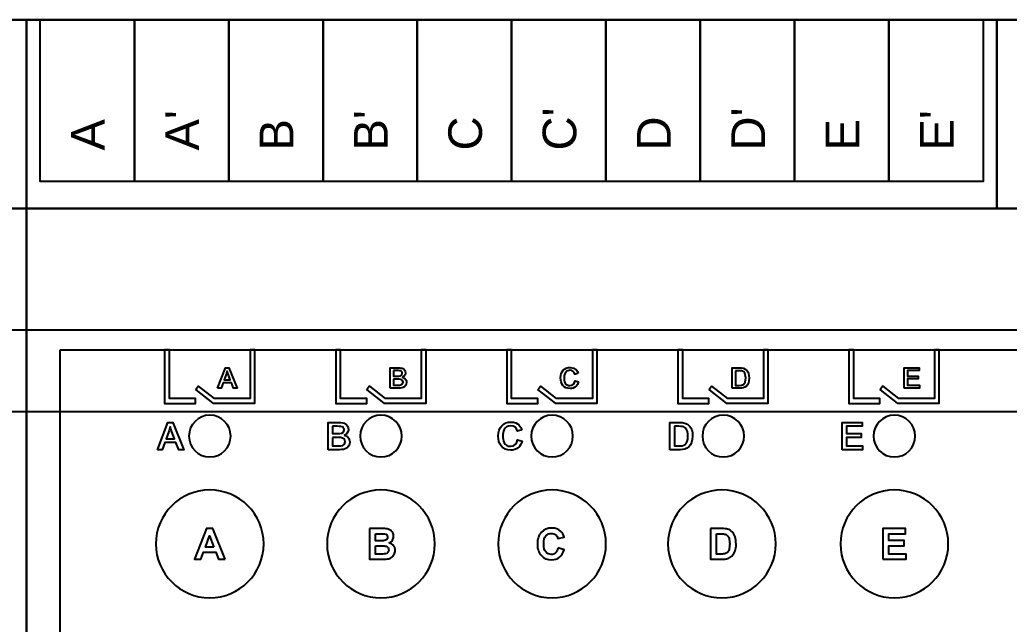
# Model space of a CAD drawing. Header units: millimetres. Extents: x 2151 to 5908, y -441 to 3322.
# Drawn here: x 3633.5 to 3706.9, y 1932.7 to 1977.5 of the extents above; entities that cross this region are included whole.
import ezdxf
from ezdxf.enums import TextEntityAlignment as Align

# ---------------------------------------------------------------- set-up
doc = ezdxf.new("R2010")
doc.units = ezdxf.units.MM
doc.layers.add('2DE_OBJ_Eti-Apparatus', color=7, linetype='Continuous', lineweight=25)
for name, color, linetype in [('Beschriftung', 7, 'Continuous'), ('Gehäuse', 7, 'Continuous'), ('Klemmen', 7, 'Continuous')]:
    doc.layers.add(name, color=color, linetype=linetype)
doc.styles.add('ARIAL', font='arial.ttf')
doc.styles.add('CP_ATTR', font='ARIAL.TTF')

# ---------------------------------------------------------------- blocks, each defined once
blk = doc.blocks.new('2de_eti_9_4352_5ex0yz5')
at = {"linetype": 'Continuous'}
blk.add_line((716, 35), (0, 35), dxfattribs=at)
at = {"linetype": 'ByBlock', "style": 'CP_ATTR', "flags": 9}
for tag, p in [('CURRENT', (0, 5)), ('LINK', (0, 5)), ('CHARACTER', (0, 5)), ('POWER', (0, 5)), ('ORDER-NO', (0, 5)), ('PRODUCT-TYPE', (0, 5)), ('ARTICLE', (0, 5)), ('GROUP', (0, 5)), ('NUMBER', (0, 5)), ('NAME', (0, 5)), ('EL-STATUS', (0, 4.999)), ('FUNCTION', (0, 4.999)), ('ARTICLE-2', (0, 4.999)), ('ARTICLE-1', (0, 4.999)), ('VOLTAGE', (0, 4.999)), ('PRODUCER', (0, 4.999)), ('WEIGHT', (0.001, 5)), ('IP', (0.001, 5)), ('OTHER', (0.001, 5))]:
    blk.add_attdef(tag, text='', height=0.00005, dxfattribs=at).set_placement(p, align=Align.MIDDLE_LEFT)
blk = doc.blocks.new('Gehäuse_12_TE1')
at = {"layer": 'Gehäuse'}
for p, q in [((0, 77), (216, 77)), ((0, 68), (216, 68))]:
    blk.add_line(p, q, dxfattribs=at)
for points in [[(0, 0), (216, 0), (216, 91), (0, 91)], [(0, 91), (72, 91), (72, 77), (0, 77)], [(72, 91), (144, 91), (144, 77), (72, 77)], [(144, 91), (216, 91), (216, 77), (144, 77)], [(2.5, 66.5), (213.5, 66.5), (213.5, 24.5), (2.5, 24.5)]]:
    blk.add_lwpolyline(points, close=True, dxfattribs=at)
blk = doc.blocks.new('*U101')
at = {"layer": 'Klemmen'}
for points in [[(-35, 0), (-28, 0), (-28, -12), (-35, -12)], [(-28, 0), (-21, 0), (-21, -12), (-28, -12)], [(-21, 0), (-14, 0), (-14, -12), (-21, -12)], [(-14, 0), (-7, 0), (-7, -12), (-14, -12)], [(-7, 0), (0, 0), (0, -12), (-7, -12)], [(0, 0), (7, 0), (7, -12), (0, -12)], [(7, 0), (14, 0), (14, -12), (7, -12)], [(14, 0), (21, 0), (21, -12), (14, -12)], [(21, 0), (28, 0), (28, -12), (21, -12)], [(28, 0), (35, 0), (35, -12), (28, -12)]]:
    blk.add_lwpolyline(points, close=True, dxfattribs=at)
at = {"layer": 'Klemmen', "style": 'ARIAL'}
for tag, p in [('10', (32.8, -9.7)), ('1', (-30.2, -9.7)), ('2', (-23.2, -9.7)), ('3', (-16.2, -9.7)), ('4', (-9.2, -9.7)), ('5', (-2.2, -9.7)), ('6', (4.8, -9.7)), ('7', (11.8, -9.7)), ('8', (18.8, -9.7)), ('9', (25.8, -9.7))]:
    blk.add_attdef(tag, p, '', height=2.5, rotation=90, dxfattribs=at)
blk = doc.blocks.new('AKS-2416.03')
at = {"layer": 'Beschriftung'}
for points, knots in [([(10.2467, 66.5), (10.2467, 66.5), (10.5997, 66.5), (10.5997, 66.5), (10.5997, 66.5), (10.5997, 66.5), (10.5997, 62.8807), (10.5997, 62.8807), (10.5997, 62.8807), (10.5997, 62.8807), (12.5458, 62.8807), (12.5458, 62.8807), (12.5458, 62.8807), (12.5458, 62.8807), (12.5458, 62.5279), (12.5458, 62.5279), (12.5458, 62.5279), (12.5458, 62.5279), (10.2467, 62.5279), (10.2467, 62.5279), (10.2467, 62.5279), (10.2467, 62.5279), (10.2467, 66.5), (10.2467, 66.5)], [0, 0, 0, 0, 0.1428571, 0.1428571, 0.1428571, 0.1428572, 0.2857143, 0.2857143, 0.2857143, 0.2857143, 0.4285714, 0.4285714, 0.4285714, 0.4285714, 0.5714286, 0.5714286, 0.5714286, 0.5714286, 0.7142857, 0.7142857, 0.7142857, 0.7142857, 1, 1, 1, 1]), ([(16.5967, 66.5), (16.5967, 66.5), (16.9497, 66.5), (16.9497, 66.5), (16.9497, 66.5), (16.9497, 66.5), (16.9497, 62.5463), (16.9497, 62.5463), (16.9497, 62.5463), (16.9497, 62.5463), (13.822, 62.5463), (13.822, 62.5463), (13.822, 62.5463), (13.822, 62.5463), (12.5546, 63.541), (12.5546, 63.541), (12.5546, 63.541), (12.5546, 63.541), (12.7724, 63.818), (12.7724, 63.818), (12.7724, 63.818), (12.7724, 63.818), (13.9432, 62.8991), (13.9432, 62.8991), (13.9432, 62.8991), (13.9432, 62.8991), (16.5967, 62.8991), (16.5967, 62.8991), (16.5967, 62.8991), (16.5967, 62.8991), (16.5967, 66.5), (16.5967, 66.5)], [0, 0, 0, 0, 0.1111111, 0.1111111, 0.1111111, 0.1111111, 0.2222222, 0.2222222, 0.2222222, 0.2222222, 0.3333333, 0.3333333, 0.3333333, 0.3333333, 0.4444444, 0.4444444, 0.4444444, 0.4444445, 0.5555556, 0.5555556, 0.5555556, 0.5555556, 0.6666667, 0.6666667, 0.6666667, 0.6666667, 0.7777778, 0.7777778, 0.7777778, 0.7777778, 1, 1, 1, 1]), ([(22.9412, 66.5), (22.9412, 66.5), (23.2942, 66.5), (23.2942, 66.5), (23.2942, 66.5), (23.2942, 66.5), (23.2942, 62.8807), (23.2942, 62.8807), (23.2942, 62.8807), (23.2942, 62.8807), (25.2403, 62.8807), (25.2403, 62.8807), (25.2403, 62.8807), (25.2403, 62.8807), (25.2403, 62.5279), (25.2403, 62.5279), (25.2403, 62.5279), (25.2403, 62.5279), (22.9412, 62.5279), (22.9412, 62.5279), (22.9412, 62.5279), (22.9412, 62.5279), (22.9412, 66.5), (22.9412, 66.5)], [0, 0, 0, 0, 0.1428571, 0.1428571, 0.1428571, 0.1428572, 0.2857143, 0.2857143, 0.2857143, 0.2857143, 0.4285714, 0.4285714, 0.4285714, 0.4285714, 0.5714286, 0.5714286, 0.5714286, 0.5714286, 0.7142857, 0.7142857, 0.7142857, 0.7142857, 1, 1, 1, 1]), ([(29.2912, 66.5), (29.2912, 66.5), (29.6442, 66.5), (29.6442, 66.5), (29.6442, 66.5), (29.6442, 66.5), (29.6442, 62.5463), (29.6442, 62.5463), (29.6442, 62.5463), (29.6442, 62.5463), (26.5165, 62.5463), (26.5165, 62.5463), (26.5165, 62.5463), (26.5165, 62.5463), (25.2491, 63.541), (25.2491, 63.541), (25.2491, 63.541), (25.2491, 63.541), (25.4669, 63.818), (25.4669, 63.818), (25.4669, 63.818), (25.4669, 63.818), (26.6377, 62.8991), (26.6377, 62.8991), (26.6377, 62.8991), (26.6377, 62.8991), (29.2912, 62.8991), (29.2912, 62.8991), (29.2912, 62.8991), (29.2912, 62.8991), (29.2912, 66.5), (29.2912, 66.5)], [0, 0, 0, 0, 0.1111111, 0.1111111, 0.1111111, 0.1111111, 0.2222222, 0.2222222, 0.2222222, 0.2222222, 0.3333333, 0.3333333, 0.3333333, 0.3333333, 0.4444444, 0.4444444, 0.4444444, 0.4444445, 0.5555556, 0.5555556, 0.5555556, 0.5555556, 0.6666667, 0.6666667, 0.6666667, 0.6666667, 0.7777778, 0.7777778, 0.7777778, 0.7777778, 1, 1, 1, 1]), ([(35.6414, 66.5), (35.6414, 66.5), (35.9944, 66.5), (35.9944, 66.5), (35.9944, 66.5), (35.9944, 66.5), (35.9944, 62.8807), (35.9944, 62.8807), (35.9944, 62.8807), (35.9944, 62.8807), (37.9405, 62.8807), (37.9405, 62.8807), (37.9405, 62.8807), (37.9405, 62.8807), (37.9405, 62.5279), (37.9405, 62.5279), (37.9405, 62.5279), (37.9405, 62.5279), (35.6414, 62.5279), (35.6414, 62.5279), (35.6414, 62.5279), (35.6414, 62.5279), (35.6414, 66.5), (35.6414, 66.5)], [0, 0, 0, 0, 0.1428571, 0.1428571, 0.1428571, 0.1428572, 0.2857143, 0.2857143, 0.2857143, 0.2857143, 0.4285714, 0.4285714, 0.4285714, 0.4285714, 0.5714286, 0.5714286, 0.5714286, 0.5714286, 0.7142857, 0.7142857, 0.7142857, 0.7142857, 1, 1, 1, 1]), ([(41.9914, 66.5), (41.9914, 66.5), (42.3444, 66.5), (42.3444, 66.5), (42.3444, 66.5), (42.3444, 66.5), (42.3444, 62.5463), (42.3444, 62.5463), (42.3444, 62.5463), (42.3444, 62.5463), (39.2167, 62.5463), (39.2167, 62.5463), (39.2167, 62.5463), (39.2167, 62.5463), (37.9493, 63.541), (37.9493, 63.541), (37.9493, 63.541), (37.9493, 63.541), (38.1671, 63.818), (38.1671, 63.818), (38.1671, 63.818), (38.1671, 63.818), (39.3379, 62.8991), (39.3379, 62.8991), (39.3379, 62.8991), (39.3379, 62.8991), (41.9914, 62.8991), (41.9914, 62.8991), (41.9914, 62.8991), (41.9914, 62.8991), (41.9914, 66.5), (41.9914, 66.5)], [0, 0, 0, 0, 0.1111111, 0.1111111, 0.1111111, 0.1111111, 0.2222222, 0.2222222, 0.2222222, 0.2222222, 0.3333333, 0.3333333, 0.3333333, 0.3333333, 0.4444444, 0.4444444, 0.4444444, 0.4444445, 0.5555556, 0.5555556, 0.5555556, 0.5555556, 0.6666667, 0.6666667, 0.6666667, 0.6666667, 0.7777778, 0.7777778, 0.7777778, 0.7777778, 1, 1, 1, 1]), ([(48.3393, 66.5), (48.3393, 66.5), (48.6923, 66.5), (48.6923, 66.5), (48.6923, 66.5), (48.6923, 66.5), (48.6923, 62.8807), (48.6923, 62.8807), (48.6923, 62.8807), (48.6923, 62.8807), (50.6384, 62.8807), (50.6384, 62.8807), (50.6384, 62.8807), (50.6384, 62.8807), (50.6384, 62.5279), (50.6384, 62.5279), (50.6384, 62.5279), (50.6384, 62.5279), (48.3393, 62.5279), (48.3393, 62.5279), (48.3393, 62.5279), (48.3393, 62.5279), (48.3393, 66.5), (48.3393, 66.5)], [0, 0, 0, 0, 0.1428571, 0.1428571, 0.1428571, 0.1428572, 0.2857143, 0.2857143, 0.2857143, 0.2857143, 0.4285714, 0.4285714, 0.4285714, 0.4285714, 0.5714286, 0.5714286, 0.5714286, 0.5714286, 0.7142857, 0.7142857, 0.7142857, 0.7142857, 1, 1, 1, 1]), ([(54.6893, 66.5), (54.6893, 66.5), (55.0423, 66.5), (55.0423, 66.5), (55.0423, 66.5), (55.0423, 66.5), (55.0423, 62.5463), (55.0423, 62.5463), (55.0423, 62.5463), (55.0423, 62.5463), (51.9146, 62.5463), (51.9146, 62.5463), (51.9146, 62.5463), (51.9146, 62.5463), (50.6472, 63.541), (50.6472, 63.541), (50.6472, 63.541), (50.6472, 63.541), (50.865, 63.818), (50.865, 63.818), (50.865, 63.818), (50.865, 63.818), (52.0358, 62.8991), (52.0358, 62.8991), (52.0358, 62.8991), (52.0358, 62.8991), (54.6893, 62.8991), (54.6893, 62.8991), (54.6893, 62.8991), (54.6893, 62.8991), (54.6893, 66.5), (54.6893, 66.5)], [0, 0, 0, 0, 0.1111111, 0.1111111, 0.1111111, 0.1111111, 0.2222222, 0.2222222, 0.2222222, 0.2222222, 0.3333333, 0.3333333, 0.3333333, 0.3333333, 0.4444444, 0.4444444, 0.4444444, 0.4444445, 0.5555556, 0.5555556, 0.5555556, 0.5555556, 0.6666667, 0.6666667, 0.6666667, 0.6666667, 0.7777778, 0.7777778, 0.7777778, 0.7777778, 1, 1, 1, 1]), ([(61.3844, 66.5), (61.3844, 66.5), (61.3844, 62.8807), (61.3844, 62.8807), (61.3844, 62.8807), (61.3844, 62.8807), (63.3305, 62.8807), (63.3305, 62.8807), (63.3305, 62.8807), (63.3305, 62.8807), (63.3305, 62.5279), (63.3305, 62.5279), (63.3305, 62.5279), (63.3305, 62.5279), (61.0314, 62.5279), (61.0314, 62.5279), (61.0314, 62.5279), (61.0314, 62.5279), (61.0314, 66.5), (61.0314, 66.5), (61.0314, 66.5), (61.0314, 66.5), (61.3844, 66.5), (61.3844, 66.5)], [0, 0, 0, 0, 0.1428571, 0.1428571, 0.1428571, 0.1428572, 0.2857143, 0.2857143, 0.2857143, 0.2857143, 0.4285714, 0.4285714, 0.4285714, 0.4285714, 0.5714286, 0.5714286, 0.5714286, 0.5714286, 0.7142857, 0.7142857, 0.7142857, 0.7142857, 1, 1, 1, 1]), ([(67.3814, 66.5), (67.3814, 66.5), (67.7344, 66.5), (67.7344, 66.5), (67.7344, 66.5), (67.7344, 66.5), (67.7344, 62.5463), (67.7344, 62.5463), (67.7344, 62.5463), (67.7344, 62.5463), (64.6067, 62.5463), (64.6067, 62.5463), (64.6067, 62.5463), (64.6067, 62.5463), (63.3393, 63.541), (63.3393, 63.541), (63.3393, 63.541), (63.3393, 63.541), (63.5571, 63.818), (63.5571, 63.818), (63.5571, 63.818), (63.5571, 63.818), (64.7279, 62.8991), (64.7279, 62.8991), (64.7279, 62.8991), (64.7279, 62.8991), (67.3814, 62.8991), (67.3814, 62.8991), (67.3814, 62.8991), (67.3814, 62.8991), (67.3814, 66.5), (67.3814, 66.5)], [0, 0, 0, 0, 0.1111111, 0.1111111, 0.1111111, 0.1111111, 0.2222222, 0.2222222, 0.2222222, 0.2222222, 0.3333333, 0.3333333, 0.3333333, 0.3333333, 0.4444444, 0.4444444, 0.4444444, 0.4444445, 0.5555556, 0.5555556, 0.5555556, 0.5555556, 0.6666667, 0.6666667, 0.6666667, 0.6666667, 0.7777778, 0.7777778, 0.7777778, 0.7777778, 1, 1, 1, 1]), ([(14.1706, 63.6564), (14.1706, 63.6564), (14.4351, 63.6564), (14.4351, 63.6564), (14.4351, 63.6564), (14.4351, 63.6564), (14.5833, 64.0606), (14.5833, 64.0606), (14.5833, 64.0606), (14.5833, 64.0606), (15.2035, 64.0606), (15.2035, 64.0606), (15.2035, 64.0606), (15.2035, 64.0606), (15.358, 63.6564), (15.358, 63.6564), (15.358, 63.6564), (15.358, 63.6564), (15.6353, 63.6564), (15.6353, 63.6564), (15.6353, 63.6564), (15.6353, 63.6564), (15.0236, 65.1719), (15.0236, 65.1719), (15.0236, 65.1719), (15.0236, 65.1719), (14.7547, 65.1719), (14.7547, 65.1719), (14.7547, 65.1719), (14.7547, 65.1719), (14.1706, 63.6564), (14.1706, 63.6564)], [0, 0, 0, 0, 0.1111111, 0.1111111, 0.1111111, 0.1111111, 0.2222222, 0.2222222, 0.2222222, 0.2222222, 0.3333333, 0.3333333, 0.3333333, 0.3333333, 0.4444444, 0.4444444, 0.4444444, 0.4444445, 0.5555556, 0.5555556, 0.5555556, 0.5555556, 0.6666667, 0.6666667, 0.6666667, 0.6666667, 0.7777778, 0.7777778, 0.7777778, 0.7777778, 1, 1, 1, 1]), ([(14.8034, 64.666), (14.8415, 64.7676), (14.8585, 64.8163), (14.8818, 64.9221), (14.8818, 64.9221), (14.8818, 64.9221), (14.886, 64.9221), (14.886, 64.9221), (14.886, 64.9221), (14.9177, 64.8205), (14.9495, 64.7316), (14.9834, 64.6427), (14.9834, 64.6427), (14.9834, 64.6427), (15.1231, 64.2681), (15.1231, 64.2681), (15.1231, 64.2681), (15.1231, 64.2681), (14.6574, 64.2681), (14.6574, 64.2681), (14.6574, 64.2681), (14.6574, 64.2681), (14.8034, 64.666), (14.8034, 64.666)], [0, 0, 0, 0, 0.1428571, 0.1428571, 0.1428571, 0.1428572, 0.2857143, 0.2857143, 0.2857143, 0.2857143, 0.4285714, 0.4285714, 0.4285714, 0.4285714, 0.5714286, 0.5714286, 0.5714286, 0.5714286, 0.7142857, 0.7142857, 0.7142857, 0.7142857, 1, 1, 1, 1]), ([(26.9929, 63.6564), (26.9929, 63.6564), (27.5411, 63.6564), (27.5411, 63.6564), (27.5411, 63.6564), (27.6215, 63.6564), (27.8332, 63.6564), (27.9475, 63.705), (27.9475, 63.705), (28.0914, 63.7664), (28.1952, 63.9146), (28.1952, 64.0945), (28.1952, 64.0945), (28.1952, 64.1813), (28.1676, 64.3866), (27.9094, 64.4628), (27.9094, 64.4628), (28.1211, 64.5644), (28.1211, 64.757), (28.1211, 64.7867), (28.1211, 64.7867), (28.1211, 64.9179), (28.0491, 65.0428), (27.9348, 65.1063), (27.9348, 65.1063), (27.8607, 65.1486), (27.7718, 65.1719), (27.5771, 65.1719), (27.5771, 65.1719), (27.5771, 65.1719), (26.9929, 65.1719), (26.9929, 65.1719), (26.9929, 65.1719), (26.9929, 65.1719), (26.9929, 63.6564), (26.9929, 63.6564)], [0, 0, 0, 0, 0.1, 0.1, 0.1, 0.1, 0.2, 0.2, 0.2, 0.2, 0.3, 0.3, 0.3, 0.3, 0.4, 0.4, 0.4, 0.4, 0.5, 0.5, 0.5, 0.5, 0.6, 0.6, 0.6, 0.6, 0.7, 0.7, 0.7, 0.7, 0.8, 0.8, 0.8, 0.8, 1, 1, 1, 1]), ([(27.2426, 64.9581), (27.2426, 64.9581), (27.4861, 64.9581), (27.4861, 64.9581), (27.4861, 64.9581), (27.6533, 64.9581), (27.7633, 64.9581), (27.8184, 64.9031), (27.8184, 64.9031), (27.8586, 64.8629), (27.8776, 64.8078), (27.8776, 64.7549), (27.8776, 64.7549), (27.8776, 64.5517), (27.6787, 64.5517), (27.5115, 64.5517), (27.5115, 64.5517), (27.5115, 64.5517), (27.2426, 64.5517), (27.2426, 64.5517), (27.2426, 64.5517), (27.2426, 64.5517), (27.2426, 64.9581), (27.2426, 64.9581)], [0, 0, 0, 0, 0.1428571, 0.1428571, 0.1428571, 0.1428572, 0.2857143, 0.2857143, 0.2857143, 0.2857143, 0.4285714, 0.4285714, 0.4285714, 0.4285714, 0.5714286, 0.5714286, 0.5714286, 0.5714286, 0.7142857, 0.7142857, 0.7142857, 0.7142857, 1, 1, 1, 1]), ([(40.944, 64.7551), (40.8932, 64.9245), (40.7556, 65.1975), (40.3407, 65.1975), (40.3407, 65.1975), (39.9216, 65.1975), (39.6295, 64.9075), (39.6295, 64.4164), (39.6295, 64.4164), (39.6295, 63.9973), (39.8412, 63.6308), (40.3301, 63.6308), (40.3301, 63.6308), (40.4339, 63.6308), (40.6688, 63.6541), (40.8191, 63.8386), (40.8191, 63.8386), (40.9101, 63.9487), (40.944, 64.0714), (40.9588, 64.1286), (40.9588, 64.1286), (40.9588, 64.1286), (40.7133, 64.2005), (40.7133, 64.2005), (40.7133, 64.2005), (40.6752, 64.0291), (40.5714, 63.8449), (40.3217, 63.8449), (40.3217, 63.8449), (40.1587, 63.8449), (40.0338, 63.9254), (39.9661, 64.0397), (39.9661, 64.0397), (39.8983, 64.1582), (39.8878, 64.3339), (39.8878, 64.4207), (39.8878, 64.4207), (39.8878, 64.626), (39.9449, 64.9837), (40.3301, 64.9837), (40.3301, 64.9837), (40.5291, 64.9837), (40.6434, 64.8737), (40.6963, 64.6959), (40.6963, 64.6959), (40.6963, 64.6959), (40.944, 64.7551), (40.944, 64.7551)], [0, 0, 0, 0, 0.0769231, 0.0769231, 0.0769231, 0.0769231, 0.1538462, 0.1538462, 0.1538462, 0.1538462, 0.2307692, 0.2307692, 0.2307692, 0.2307692, 0.3076923, 0.3076923, 0.3076923, 0.3076923, 0.3846154, 0.3846154, 0.3846154, 0.3846154, 0.4615385, 0.4615385, 0.4615385, 0.4615385, 0.5384615, 0.5384615, 0.5384615, 0.5384615, 0.6153846, 0.6153846, 0.6153846, 0.6153846, 0.6923077, 0.6923077, 0.6923077, 0.6923077, 0.7692308, 0.7692308, 0.7692308, 0.7692308, 0.8461538, 0.8461538, 0.8461538, 0.8461539, 1, 1, 1, 1]), ([(52.3634, 63.6495), (52.3634, 63.6495), (52.9243, 63.6495), (52.9243, 63.6495), (52.9243, 63.6495), (53.0957, 63.6495), (53.2926, 63.6812), (53.4196, 63.8103), (53.4196, 63.8103), (53.5403, 63.9331), (53.6249, 64.1236), (53.6249, 64.4072), (53.6249, 64.4072), (53.6249, 64.7036), (53.5403, 64.8517), (53.4683, 64.947), (53.4683, 64.947), (53.3053, 65.1608), (53.0894, 65.165), (52.9031, 65.165), (52.9031, 65.165), (52.9031, 65.165), (52.3634, 65.165), (52.3634, 65.165), (52.3634, 65.165), (52.3634, 65.165), (52.3634, 63.6495), (52.3634, 63.6495)], [0, 0, 0, 0, 0.125, 0.125, 0.125, 0.125, 0.25, 0.25, 0.25, 0.25, 0.375, 0.375, 0.375, 0.375, 0.5, 0.5, 0.5, 0.5, 0.625, 0.625, 0.625, 0.625, 0.75, 0.75, 0.75, 0.75, 1, 1, 1, 1]), ([(52.6131, 64.9512), (52.6131, 64.9512), (52.846, 64.9512), (52.846, 64.9512), (52.846, 64.9512), (53.0005, 64.9512), (53.1211, 64.9512), (53.2185, 64.8666), (53.2185, 64.8666), (53.3434, 64.7565), (53.3667, 64.5723), (53.3667, 64.4178), (53.3667, 64.4178), (53.3667, 63.8696), (53.0979, 63.8632), (52.8925, 63.8632), (52.8925, 63.8632), (52.8925, 63.8632), (52.6131, 63.8632), (52.6131, 63.8632), (52.6131, 63.8632), (52.6131, 63.8632), (52.6131, 64.9512), (52.6131, 64.9512)], [0, 0, 0, 0, 0.1428571, 0.1428571, 0.1428571, 0.1428572, 0.2857143, 0.2857143, 0.2857143, 0.2857143, 0.4285714, 0.4285714, 0.4285714, 0.4285714, 0.5714286, 0.5714286, 0.5714286, 0.5714286, 0.7142857, 0.7142857, 0.7142857, 0.7142857, 1, 1, 1, 1]), ([(65.1237, 63.6564), (65.1237, 63.6564), (66.2646, 63.6564), (66.2646, 63.6564), (66.2646, 63.6564), (66.2646, 63.6564), (66.2646, 63.8701), (66.2646, 63.8701), (66.2646, 63.8701), (66.2646, 63.8701), (65.3734, 63.8701), (65.3734, 63.8701), (65.3734, 63.8701), (65.3734, 63.8701), (65.3734, 64.34), (65.3734, 64.34), (65.3734, 64.34), (65.3734, 64.34), (66.1757, 64.34), (66.1757, 64.34), (66.1757, 64.34), (66.1757, 64.34), (66.1757, 64.5538), (66.1757, 64.5538), (66.1757, 64.5538), (66.1757, 64.5538), (65.3734, 64.5538), (65.3734, 64.5538), (65.3734, 64.5538), (65.3734, 64.5538), (65.3734, 64.9581), (65.3734, 64.9581), (65.3734, 64.9581), (65.3734, 64.9581), (66.2328, 64.9581), (66.2328, 64.9581), (66.2328, 64.9581), (66.2328, 64.9581), (66.2328, 65.1719), (66.2328, 65.1719), (66.2328, 65.1719), (66.2328, 65.1719), (65.1237, 65.1719), (65.1237, 65.1719), (65.1237, 65.1719), (65.1237, 65.1719), (65.1237, 63.6564), (65.1237, 63.6564)], [0, 0, 0, 0, 0.0769231, 0.0769231, 0.0769231, 0.0769231, 0.1538462, 0.1538462, 0.1538462, 0.1538462, 0.2307692, 0.2307692, 0.2307692, 0.2307692, 0.3076923, 0.3076923, 0.3076923, 0.3076923, 0.3846154, 0.3846154, 0.3846154, 0.3846154, 0.4615385, 0.4615385, 0.4615385, 0.4615385, 0.5384615, 0.5384615, 0.5384615, 0.5384615, 0.6153846, 0.6153846, 0.6153846, 0.6153846, 0.6923077, 0.6923077, 0.6923077, 0.6923077, 0.7692308, 0.7692308, 0.7692308, 0.7692308, 0.8461538, 0.8461538, 0.8461538, 0.8461539, 1, 1, 1, 1]), ([(27.2426, 64.3379), (27.2426, 64.3379), (27.5432, 64.3379), (27.5432, 64.3379), (27.5432, 64.3379), (27.6977, 64.3379), (27.9369, 64.3379), (27.9369, 64.103), (27.9369, 64.103), (27.9369, 63.8701), (27.7147, 63.8701), (27.575, 63.8701), (27.575, 63.8701), (27.575, 63.8701), (27.2426, 63.8701), (27.2426, 63.8701), (27.2426, 63.8701), (27.2426, 63.8701), (27.2426, 64.3379), (27.2426, 64.3379)], [0, 0, 0, 0, 0.1666667, 0.1666667, 0.1666667, 0.1666667, 0.3333333, 0.3333333, 0.3333333, 0.3333333, 0.5, 0.5, 0.5, 0.5, 0.6666667, 0.6666667, 0.6666667, 0.6666667, 1, 1, 1, 1]), ([(9.7085, 59.0901), (9.7085, 59.0901), (10.0612, 59.0901), (10.0612, 59.0901), (10.0612, 59.0901), (10.0612, 59.0901), (10.2588, 59.6291), (10.2588, 59.6291), (10.2588, 59.6291), (10.2588, 59.6291), (11.0857, 59.6291), (11.0857, 59.6291), (11.0857, 59.6291), (11.0857, 59.6291), (11.2917, 59.0901), (11.2917, 59.0901), (11.2917, 59.0901), (11.2917, 59.0901), (11.6614, 59.0901), (11.6614, 59.0901), (11.6614, 59.0901), (11.6614, 59.0901), (10.8458, 61.1108), (10.8458, 61.1108), (10.8458, 61.1108), (10.8458, 61.1108), (10.4874, 61.1108), (10.4874, 61.1108), (10.4874, 61.1108), (10.4874, 61.1108), (9.7085, 59.0901), (9.7085, 59.0901)], [0, 0, 0, 0, 0.1111111, 0.1111111, 0.1111111, 0.1111111, 0.2222222, 0.2222222, 0.2222222, 0.2222222, 0.3333333, 0.3333333, 0.3333333, 0.3333333, 0.4444444, 0.4444444, 0.4444444, 0.4444445, 0.5555556, 0.5555556, 0.5555556, 0.5555556, 0.6666667, 0.6666667, 0.6666667, 0.6666667, 0.7777778, 0.7777778, 0.7777778, 0.7777778, 1, 1, 1, 1]), ([(13.6, 61.6505), (14.4558, 61.6505), (15.15, 60.9564), (15.15, 60.1005), (15.15, 60.1005), (15.15, 59.2446), (14.4558, 58.5505), (13.6, 58.5505), (13.6, 58.5505), (12.7442, 58.5505), (12.05, 59.2446), (12.05, 60.1005), (12.05, 60.1005), (12.05, 60.9564), (12.7442, 61.6505), (13.6, 61.6505)], [0, 0, 0, 0, 0.2, 0.2, 0.2, 0.2, 0.4, 0.4, 0.4, 0.4, 0.6, 0.6, 0.6, 0.6, 1, 1, 1, 1]), ([(22.384, 59.0901), (22.384, 59.0901), (23.1149, 59.0901), (23.1149, 59.0901), (23.1149, 59.0901), (23.2222, 59.0901), (23.5044, 59.0901), (23.6568, 59.155), (23.6568, 59.155), (23.8487, 59.2368), (23.987, 59.4344), (23.987, 59.6743), (23.987, 59.6743), (23.987, 59.79), (23.9503, 60.0637), (23.606, 60.1653), (23.606, 60.1653), (23.8882, 60.3008), (23.8882, 60.5576), (23.8882, 60.5971), (23.8882, 60.5971), (23.8882, 60.7721), (23.7923, 60.9386), (23.6399, 61.0233), (23.6399, 61.0233), (23.5411, 61.0797), (23.4226, 61.1108), (23.1629, 61.1108), (23.1629, 61.1108), (23.1629, 61.1108), (22.384, 61.1108), (22.384, 61.1108), (22.384, 61.1108), (22.384, 61.1108), (22.384, 59.0901), (22.384, 59.0901)], [0, 0, 0, 0, 0.1, 0.1, 0.1, 0.1, 0.2, 0.2, 0.2, 0.2, 0.3, 0.3, 0.3, 0.3, 0.4, 0.4, 0.4, 0.4, 0.5, 0.5, 0.5, 0.5, 0.6, 0.6, 0.6, 0.6, 0.7, 0.7, 0.7, 0.7, 0.8, 0.8, 0.8, 0.8, 1, 1, 1, 1]), ([(26.3, 61.6505), (27.1558, 61.6505), (27.85, 60.9564), (27.85, 60.1005), (27.85, 60.1005), (27.85, 59.2446), (27.1558, 58.5505), (26.3, 58.5505), (26.3, 58.5505), (25.4442, 58.5505), (24.75, 59.2446), (24.75, 60.1005), (24.75, 60.1005), (24.75, 60.9564), (25.4442, 61.6505), (26.3, 61.6505)], [0, 0, 0, 0, 0.2, 0.2, 0.2, 0.2, 0.4, 0.4, 0.4, 0.4, 0.6, 0.6, 0.6, 0.6, 1, 1, 1, 1]), ([(36.7519, 60.5551), (36.6841, 60.7809), (36.5007, 61.1449), (35.9475, 61.1449), (35.9475, 61.1449), (35.3888, 61.1449), (34.9993, 60.7583), (34.9993, 60.1035), (34.9993, 60.1035), (34.9993, 59.5447), (35.2815, 59.056), (35.9334, 59.056), (35.9334, 59.056), (36.0717, 59.056), (36.385, 59.0871), (36.5854, 59.3331), (36.5854, 59.3331), (36.7067, 59.4798), (36.7519, 59.6435), (36.7716, 59.7197), (36.7716, 59.7197), (36.7716, 59.7197), (36.4443, 59.8157), (36.4443, 59.8157), (36.4443, 59.8157), (36.3935, 59.5871), (36.2552, 59.3415), (35.9221, 59.3415), (35.9221, 59.3415), (35.7048, 59.3415), (35.5383, 59.4488), (35.448, 59.6012), (35.448, 59.6012), (35.3577, 59.7592), (35.3436, 59.9935), (35.3436, 60.1092), (35.3436, 60.1092), (35.3436, 60.3829), (35.4198, 60.8599), (35.9334, 60.8599), (35.9334, 60.8599), (36.1987, 60.8599), (36.3511, 60.7131), (36.4217, 60.4761), (36.4217, 60.4761), (36.4217, 60.4761), (36.7519, 60.5551), (36.7519, 60.5551)], [0, 0, 0, 0, 0.0769231, 0.0769231, 0.0769231, 0.0769231, 0.1538462, 0.1538462, 0.1538462, 0.1538462, 0.2307692, 0.2307692, 0.2307692, 0.2307692, 0.3076923, 0.3076923, 0.3076923, 0.3076923, 0.3846154, 0.3846154, 0.3846154, 0.3846154, 0.4615385, 0.4615385, 0.4615385, 0.4615385, 0.5384615, 0.5384615, 0.5384615, 0.5384615, 0.6153846, 0.6153846, 0.6153846, 0.6153846, 0.6923077, 0.6923077, 0.6923077, 0.6923077, 0.7692308, 0.7692308, 0.7692308, 0.7692308, 0.8461538, 0.8461538, 0.8461538, 0.8461539, 1, 1, 1, 1]), ([(39, 61.6505), (39.8558, 61.6505), (40.55, 60.9564), (40.55, 60.1005), (40.55, 60.1005), (40.55, 59.2446), (39.8558, 58.5505), (39, 58.5505), (39, 58.5505), (38.1442, 58.5505), (37.45, 59.2446), (37.45, 60.1005), (37.45, 60.1005), (37.45, 60.9564), (38.1442, 61.6505), (39, 61.6505)], [0, 0, 0, 0, 0.2, 0.2, 0.2, 0.2, 0.4, 0.4, 0.4, 0.4, 0.6, 0.6, 0.6, 0.6, 1, 1, 1, 1]), ([(47.7445, 59.0901), (47.7445, 59.0901), (48.4924, 59.0901), (48.4924, 59.0901), (48.4924, 59.0901), (48.721, 59.0901), (48.9834, 59.1324), (49.1528, 59.3046), (49.1528, 59.3046), (49.3136, 59.4682), (49.4265, 59.7222), (49.4265, 60.1004), (49.4265, 60.1004), (49.4265, 60.4955), (49.3136, 60.6931), (49.2177, 60.8201), (49.2177, 60.8201), (49.0004, 61.1051), (48.7125, 61.1108), (48.4641, 61.1108), (48.4641, 61.1108), (48.4641, 61.1108), (47.7445, 61.1108), (47.7445, 61.1108), (47.7445, 61.1108), (47.7445, 61.1108), (47.7445, 59.0901), (47.7445, 59.0901)], [0, 0, 0, 0, 0.125, 0.125, 0.125, 0.125, 0.25, 0.25, 0.25, 0.25, 0.375, 0.375, 0.375, 0.375, 0.5, 0.5, 0.5, 0.5, 0.625, 0.625, 0.625, 0.625, 0.75, 0.75, 0.75, 0.75, 1, 1, 1, 1]), ([(51.6995, 61.6505), (52.5553, 61.6505), (53.2495, 60.9564), (53.2495, 60.1005), (53.2495, 60.1005), (53.2495, 59.2446), (52.5553, 58.5505), (51.6995, 58.5505), (51.6995, 58.5505), (50.8437, 58.5505), (50.1495, 59.2446), (50.1495, 60.1005), (50.1495, 60.1005), (50.1495, 60.9564), (50.8437, 61.6505), (51.6995, 61.6505)], [0, 0, 0, 0, 0.2, 0.2, 0.2, 0.2, 0.4, 0.4, 0.4, 0.4, 0.6, 0.6, 0.6, 0.6, 1, 1, 1, 1]), ([(60.5249, 59.0901), (60.5249, 59.0901), (62.0461, 59.0901), (62.0461, 59.0901), (62.0461, 59.0901), (62.0461, 59.0901), (62.0461, 59.3751), (62.0461, 59.3751), (62.0461, 59.3751), (62.0461, 59.3751), (60.8579, 59.3751), (60.8579, 59.3751), (60.8579, 59.3751), (60.8579, 59.3751), (60.8579, 60.0016), (60.8579, 60.0016), (60.8579, 60.0016), (60.8579, 60.0016), (61.9275, 60.0016), (61.9275, 60.0016), (61.9275, 60.0016), (61.9275, 60.0016), (61.9275, 60.2867), (61.9275, 60.2867), (61.9275, 60.2867), (61.9275, 60.2867), (60.8579, 60.2867), (60.8579, 60.2867), (60.8579, 60.2867), (60.8579, 60.2867), (60.8579, 60.8257), (60.8579, 60.8257), (60.8579, 60.8257), (60.8579, 60.8257), (62.0037, 60.8257), (62.0037, 60.8257), (62.0037, 60.8257), (62.0037, 60.8257), (62.0037, 61.1108), (62.0037, 61.1108), (62.0037, 61.1108), (62.0037, 61.1108), (60.5249, 61.1108), (60.5249, 61.1108), (60.5249, 61.1108), (60.5249, 61.1108), (60.5249, 59.0901), (60.5249, 59.0901)], [0, 0, 0, 0, 0.0769231, 0.0769231, 0.0769231, 0.0769231, 0.1538462, 0.1538462, 0.1538462, 0.1538462, 0.2307692, 0.2307692, 0.2307692, 0.2307692, 0.3076923, 0.3076923, 0.3076923, 0.3076923, 0.3846154, 0.3846154, 0.3846154, 0.3846154, 0.4615385, 0.4615385, 0.4615385, 0.4615385, 0.5384615, 0.5384615, 0.5384615, 0.5384615, 0.6153846, 0.6153846, 0.6153846, 0.6153846, 0.6923077, 0.6923077, 0.6923077, 0.6923077, 0.7692308, 0.7692308, 0.7692308, 0.7692308, 0.8461538, 0.8461538, 0.8461538, 0.8461539, 1, 1, 1, 1]), ([(64.4, 61.6505), (65.2558, 61.6505), (65.95, 60.9564), (65.95, 60.1005), (65.95, 60.1005), (65.95, 59.2446), (65.2558, 58.5505), (64.4, 58.5505), (64.4, 58.5505), (63.5442, 58.5505), (62.85, 59.2446), (62.85, 60.1005), (62.85, 60.1005), (62.85, 60.9564), (63.5442, 61.6505), (64.4, 61.6505)], [0, 0, 0, 0, 0.2, 0.2, 0.2, 0.2, 0.4, 0.4, 0.4, 0.4, 0.6, 0.6, 0.6, 0.6, 1, 1, 1, 1]), ([(10.5523, 60.4363), (10.6031, 60.5717), (10.6257, 60.6366), (10.6567, 60.7777), (10.6567, 60.7777), (10.6567, 60.7777), (10.6624, 60.7777), (10.6624, 60.7777), (10.6624, 60.7777), (10.7047, 60.6423), (10.747, 60.5237), (10.7922, 60.4052), (10.7922, 60.4052), (10.7922, 60.4052), (10.9785, 59.9057), (10.9785, 59.9057), (10.9785, 59.9057), (10.9785, 59.9057), (10.3576, 59.9057), (10.3576, 59.9057), (10.3576, 59.9057), (10.3576, 59.9057), (10.5523, 60.4363), (10.5523, 60.4363)], [0, 0, 0, 0, 0.1428571, 0.1428571, 0.1428571, 0.1428572, 0.2857143, 0.2857143, 0.2857143, 0.2857143, 0.4285714, 0.4285714, 0.4285714, 0.4285714, 0.5714286, 0.5714286, 0.5714286, 0.5714286, 0.7142857, 0.7142857, 0.7142857, 0.7142857, 1, 1, 1, 1]), ([(22.717, 60.8257), (22.717, 60.8257), (23.0416, 60.8257), (23.0416, 60.8257), (23.0416, 60.8257), (23.2645, 60.8257), (23.4113, 60.8257), (23.4846, 60.7523), (23.4846, 60.7523), (23.5383, 60.6987), (23.5637, 60.6253), (23.5637, 60.5548), (23.5637, 60.5548), (23.5637, 60.2839), (23.2984, 60.2839), (23.0754, 60.2839), (23.0754, 60.2839), (23.0754, 60.2839), (22.717, 60.2839), (22.717, 60.2839), (22.717, 60.2839), (22.717, 60.2839), (22.717, 60.8257), (22.717, 60.8257)], [0, 0, 0, 0, 0.1428571, 0.1428571, 0.1428571, 0.1428572, 0.2857143, 0.2857143, 0.2857143, 0.2857143, 0.4285714, 0.4285714, 0.4285714, 0.4285714, 0.5714286, 0.5714286, 0.5714286, 0.5714286, 0.7142857, 0.7142857, 0.7142857, 0.7142857, 1, 1, 1, 1]), ([(48.0775, 60.8257), (48.0775, 60.8257), (48.3879, 60.8257), (48.3879, 60.8257), (48.3879, 60.8257), (48.594, 60.8257), (48.7548, 60.8257), (48.8847, 60.7128), (48.8847, 60.7128), (49.0512, 60.5661), (49.0822, 60.3205), (49.0822, 60.1145), (49.0822, 60.1145), (49.0822, 59.3836), (48.7238, 59.3751), (48.45, 59.3751), (48.45, 59.3751), (48.45, 59.3751), (48.0775, 59.3751), (48.0775, 59.3751), (48.0775, 59.3751), (48.0775, 59.3751), (48.0775, 60.8257), (48.0775, 60.8257)], [0, 0, 0, 0, 0.1428571, 0.1428571, 0.1428571, 0.1428572, 0.2857143, 0.2857143, 0.2857143, 0.2857143, 0.4285714, 0.4285714, 0.4285714, 0.4285714, 0.5714286, 0.5714286, 0.5714286, 0.5714286, 0.7142857, 0.7142857, 0.7142857, 0.7142857, 1, 1, 1, 1]), ([(22.717, 59.9988), (22.717, 59.9988), (23.1178, 59.9988), (23.1178, 59.9988), (23.1178, 59.9988), (23.3238, 59.9988), (23.6427, 59.9988), (23.6427, 59.6856), (23.6427, 59.6856), (23.6427, 59.3751), (23.3464, 59.3751), (23.1601, 59.3751), (23.1601, 59.3751), (23.1601, 59.3751), (22.717, 59.3751), (22.717, 59.3751), (22.717, 59.3751), (22.717, 59.3751), (22.717, 59.9988), (22.717, 59.9988)], [0, 0, 0, 0, 0.1666667, 0.1666667, 0.1666667, 0.1666667, 0.3333333, 0.3333333, 0.3333333, 0.3333333, 0.5, 0.5, 0.5, 0.5, 0.6666667, 0.6666667, 0.6666667, 0.6666667, 1, 1, 1, 1]), ([(13.5999, 56.1006), (15.8088, 56.1006), (17.6, 54.3093), (17.6, 52.1007), (17.6, 52.1007), (17.6, 49.8919), (15.8088, 48.1006), (13.5999, 48.1006), (13.5999, 48.1006), (11.3912, 48.1006), (9.6, 49.8919), (9.6, 52.1007), (9.6, 52.1007), (9.6, 54.3093), (11.3912, 56.1006), (13.5999, 56.1006)], [0, 0, 0, 0, 0.2, 0.2, 0.2, 0.2, 0.4, 0.4, 0.4, 0.4, 0.6, 0.6, 0.6, 0.6, 1, 1, 1, 1]), ([(26.2999, 56.1006), (28.5088, 56.1006), (30.3, 54.3093), (30.3, 52.1007), (30.3, 52.1007), (30.3, 49.8919), (28.5088, 48.1006), (26.2999, 48.1006), (26.2999, 48.1006), (24.0912, 48.1006), (22.3, 49.8919), (22.3, 52.1007), (22.3, 52.1007), (22.3, 54.3093), (24.0912, 56.1006), (26.2999, 56.1006)], [0, 0, 0, 0, 0.2, 0.2, 0.2, 0.2, 0.4, 0.4, 0.4, 0.4, 0.6, 0.6, 0.6, 0.6, 1, 1, 1, 1]), ([(38.9999, 56.1006), (41.2088, 56.1006), (43, 54.3093), (43, 52.1007), (43, 52.1007), (43, 49.8919), (41.2088, 48.1006), (38.9999, 48.1006), (38.9999, 48.1006), (36.7912, 48.1006), (35, 49.8919), (35, 52.1007), (35, 52.1007), (35, 54.3093), (36.7912, 56.1006), (38.9999, 56.1006)], [0, 0, 0, 0, 0.2, 0.2, 0.2, 0.2, 0.4, 0.4, 0.4, 0.4, 0.6, 0.6, 0.6, 0.6, 1, 1, 1, 1]), ([(51.5989, 56.1006), (53.8078, 56.1006), (55.599, 54.3093), (55.599, 52.1007), (55.599, 52.1007), (55.599, 49.8919), (53.8078, 48.1006), (51.5989, 48.1006), (51.5989, 48.1006), (49.3902, 48.1006), (47.599, 49.8919), (47.599, 52.1007), (47.599, 52.1007), (47.599, 54.3093), (49.3902, 56.1006), (51.5989, 56.1006)], [0, 0, 0, 0, 0.2, 0.2, 0.2, 0.2, 0.4, 0.4, 0.4, 0.4, 0.6, 0.6, 0.6, 0.6, 1, 1, 1, 1]), ([(64.3999, 56.1006), (66.6088, 56.1006), (68.4, 54.3093), (68.4, 52.1007), (68.4, 52.1007), (68.4, 49.8919), (66.6088, 48.1006), (64.3999, 48.1006), (64.3999, 48.1006), (62.1912, 48.1006), (60.4, 49.8919), (60.4, 52.1007), (60.4, 52.1007), (60.4, 54.3093), (62.1912, 56.1006), (64.3999, 56.1006)], [0, 0, 0, 0, 0.2, 0.2, 0.2, 0.2, 0.4, 0.4, 0.4, 0.4, 0.6, 0.6, 0.6, 0.6, 1, 1, 1, 1]), ([(14.7403, 50.9642), (14.7403, 50.9642), (14.2408, 50.9642), (14.2408, 50.9642), (14.2408, 50.9642), (14.2408, 50.9642), (14.0423, 51.4807), (14.0423, 51.4807), (14.0423, 51.4807), (14.0423, 51.4807), (13.1338, 51.4807), (13.1338, 51.4807), (13.1338, 51.4807), (13.1338, 51.4807), (12.9464, 50.9642), (12.9464, 50.9642), (12.9464, 50.9642), (12.9464, 50.9642), (12.4596, 50.9642), (12.4596, 50.9642), (12.4596, 50.9642), (12.4596, 50.9642), (13.3449, 53.237), (13.3449, 53.237), (13.3449, 53.237), (13.3449, 53.237), (13.8301, 53.237), (13.8301, 53.237), (13.8301, 53.237), (13.8301, 53.237), (14.7403, 50.9642), (14.7403, 50.9642)], [0, 0, 0, 0, 0.1111111, 0.1111111, 0.1111111, 0.1111111, 0.2222222, 0.2222222, 0.2222222, 0.2222222, 0.3333333, 0.3333333, 0.3333333, 0.3333333, 0.4444444, 0.4444444, 0.4444444, 0.4444445, 0.5555556, 0.5555556, 0.5555556, 0.5555556, 0.6666667, 0.6666667, 0.6666667, 0.6666667, 0.7777778, 0.7777778, 0.7777778, 0.7777778, 1, 1, 1, 1]), ([(25.448, 53.237), (25.448, 53.237), (26.3566, 53.237), (26.3566, 53.237), (26.3566, 53.237), (26.5365, 53.237), (26.6709, 53.2296), (26.7593, 53.2142), (26.7593, 53.2142), (26.8477, 53.1994), (26.9265, 53.1682), (26.9963, 53.1206), (26.9963, 53.1206), (27.0662, 53.0729), (27.1239, 53.01), (27.1704, 52.9306), (27.1704, 52.9306), (27.217, 52.8517), (27.2403, 52.7628), (27.2403, 52.6649), (27.2403, 52.6649), (27.2403, 52.5586), (27.2117, 52.4607), (27.1546, 52.3718), (27.1546, 52.3718), (27.0969, 52.2829), (27.0191, 52.2162), (26.9212, 52.1718), (26.9212, 52.1718), (27.0593, 52.1315), (27.1662, 52.0628), (27.2403, 51.9659), (27.2403, 51.9659), (27.3149, 51.8685), (27.3519, 51.7542), (27.3519, 51.623), (27.3519, 51.623), (27.3519, 51.5198), (27.3281, 51.4193), (27.28, 51.3214), (27.28, 51.3214), (27.2318, 51.224), (27.1662, 51.1457), (27.0831, 51.0875), (27.0831, 51.0875), (27.0001, 51.0293), (26.8974, 50.9933), (26.7752, 50.9795), (26.7752, 50.9795), (26.699, 50.9716), (26.5143, 50.9663), (26.2216, 50.9642), (26.2216, 50.9642), (26.2216, 50.9642), (25.448, 50.9642), (25.448, 50.9642), (25.448, 50.9642), (25.448, 50.9642), (25.448, 53.237), (25.448, 53.237)], [0, 0, 0, 0, 0.0625, 0.0625, 0.0625, 0.0625, 0.125, 0.125, 0.125, 0.125, 0.1875, 0.1875, 0.1875, 0.1875, 0.25, 0.25, 0.25, 0.25, 0.3125, 0.3125, 0.3125, 0.3125, 0.375, 0.375, 0.375, 0.375, 0.4375, 0.4375, 0.4375, 0.4375, 0.5, 0.5, 0.5, 0.5, 0.5625, 0.5625, 0.5625, 0.5625, 0.625, 0.625, 0.625, 0.625, 0.6875, 0.6875, 0.6875, 0.6875, 0.75, 0.75, 0.75, 0.75, 0.8125, 0.8125, 0.8125, 0.8125, 0.875, 0.875, 0.875, 0.875, 1, 1, 1, 1]), ([(39.4453, 51.7998), (39.4453, 51.7998), (39.8898, 51.659), (39.8898, 51.659), (39.8898, 51.659), (39.8215, 51.4108), (39.7083, 51.2267), (39.5495, 51.106), (39.5495, 51.106), (39.3913, 50.9859), (39.1897, 50.9256), (38.9458, 50.9256), (38.9458, 50.9256), (38.6441, 50.9256), (38.396, 51.0288), (38.2018, 51.2346), (38.2018, 51.2346), (38.0076, 51.441), (37.9102, 51.723), (37.9102, 52.0802), (37.9102, 52.0802), (37.9102, 52.4586), (38.0081, 52.7523), (38.2033, 52.9618), (38.2033, 52.9618), (38.3986, 53.1708), (38.6553, 53.2756), (38.9738, 53.2756), (38.9738, 53.2756), (39.2516, 53.2756), (39.4776, 53.1936), (39.6511, 53.029), (39.6511, 53.029), (39.7549, 52.9322), (39.8321, 52.7925), (39.884, 52.6104), (39.884, 52.6104), (39.884, 52.6104), (39.4294, 52.502), (39.4294, 52.502), (39.4294, 52.502), (39.403, 52.62), (39.3469, 52.7131), (39.2611, 52.7814), (39.2611, 52.7814), (39.176, 52.8496), (39.0722, 52.8835), (38.9505, 52.8835), (38.9505, 52.8835), (38.7823, 52.8835), (38.6452, 52.8232), (38.5404, 52.702), (38.5404, 52.702), (38.4356, 52.5813), (38.3833, 52.3855), (38.3833, 52.1146), (38.3833, 52.1146), (38.3833, 51.8273), (38.4346, 51.6225), (38.5383, 51.5008), (38.5383, 51.5008), (38.6415, 51.3785), (38.7759, 51.3177), (38.941, 51.3177), (38.941, 51.3177), (39.0632, 51.3177), (39.168, 51.3563), (39.2559, 51.4341), (39.2559, 51.4341), (39.3437, 51.5114), (39.4067, 51.6336), (39.4453, 51.7998)], [0, 0, 0, 0, 0.0526316, 0.0526316, 0.0526316, 0.0526316, 0.1052632, 0.1052632, 0.1052632, 0.1052632, 0.1578947, 0.1578947, 0.1578947, 0.1578947, 0.2105263, 0.2105263, 0.2105263, 0.2105263, 0.2631579, 0.2631579, 0.2631579, 0.2631579, 0.3157895, 0.3157895, 0.3157895, 0.3157895, 0.3684211, 0.3684211, 0.3684211, 0.3684211, 0.4210526, 0.4210526, 0.4210526, 0.4210526, 0.4736842, 0.4736842, 0.4736842, 0.4736842, 0.5263158, 0.5263158, 0.5263158, 0.5263158, 0.5789474, 0.5789474, 0.5789474, 0.5789474, 0.6315789, 0.6315789, 0.6315789, 0.631579, 0.6842105, 0.6842105, 0.6842105, 0.6842105, 0.7368421, 0.7368421, 0.7368421, 0.7368421, 0.7894737, 0.7894737, 0.7894737, 0.7894737, 0.8421053, 0.8421053, 0.8421053, 0.8421053, 0.8947368, 0.8947368, 0.8947368, 0.8947369, 1, 1, 1, 1]), ([(50.7465, 53.237), (50.7465, 53.237), (51.5852, 53.237), (51.5852, 53.237), (51.5852, 53.237), (51.7741, 53.237), (51.918, 53.2227), (52.0175, 53.1936), (52.0175, 53.1936), (52.1509, 53.1544), (52.2652, 53.0846), (52.3599, 52.984), (52.3599, 52.984), (52.4551, 52.884), (52.5276, 52.7613), (52.5774, 52.6163), (52.5774, 52.6163), (52.6266, 52.4707), (52.6515, 52.2919), (52.6515, 52.0786), (52.6515, 52.0786), (52.6515, 51.8918), (52.6282, 51.7304), (52.5816, 51.595), (52.5816, 51.595), (52.525, 51.4299), (52.444, 51.296), (52.3382, 51.1939), (52.3382, 51.1939), (52.2588, 51.1161), (52.1514, 51.0557), (52.0159, 51.0124), (52.0159, 51.0124), (51.9149, 50.9801), (51.7794, 50.9642), (51.6095, 50.9642), (51.6095, 50.9642), (51.6095, 50.9642), (50.7465, 50.9642), (50.7465, 50.9642), (50.7465, 50.9642), (50.7465, 50.9642), (50.7465, 53.237), (50.7465, 53.237)], [0, 0, 0, 0, 0.0833333, 0.0833333, 0.0833333, 0.0833333, 0.1666667, 0.1666667, 0.1666667, 0.1666667, 0.25, 0.25, 0.25, 0.25, 0.3333333, 0.3333333, 0.3333333, 0.3333333, 0.4166667, 0.4166667, 0.4166667, 0.4166667, 0.5, 0.5, 0.5, 0.5, 0.5833333, 0.5833333, 0.5833333, 0.5833333, 0.6666667, 0.6666667, 0.6666667, 0.6666667, 0.75, 0.75, 0.75, 0.75, 0.8333333, 0.8333333, 0.8333333, 0.8333333, 1, 1, 1, 1]), ([(63.5358, 50.9642), (63.5358, 50.9642), (63.5358, 53.237), (63.5358, 53.237), (63.5358, 53.237), (63.5358, 53.237), (65.2207, 53.237), (65.2207, 53.237), (65.2207, 53.237), (65.2207, 53.237), (65.2207, 52.8523), (65.2207, 52.8523), (65.2207, 52.8523), (65.2207, 52.8523), (63.9946, 52.8523), (63.9946, 52.8523), (63.9946, 52.8523), (63.9946, 52.8523), (63.9946, 52.3485), (63.9946, 52.3485), (63.9946, 52.3485), (63.9946, 52.3485), (65.1355, 52.3485), (65.1355, 52.3485), (65.1355, 52.3485), (65.1355, 52.3485), (65.1355, 51.9659), (65.1355, 51.9659), (65.1355, 51.9659), (65.1355, 51.9659), (63.9946, 51.9659), (63.9946, 51.9659), (63.9946, 51.9659), (63.9946, 51.9659), (63.9946, 51.3473), (63.9946, 51.3473), (63.9946, 51.3473), (63.9946, 51.3473), (65.2641, 51.3473), (65.2641, 51.3473), (65.2641, 51.3473), (65.2641, 51.3473), (65.2641, 50.9642), (65.2641, 50.9642), (65.2641, 50.9642), (65.2641, 50.9642), (63.5358, 50.9642), (63.5358, 50.9642)], [0, 0, 0, 0, 0.0769231, 0.0769231, 0.0769231, 0.0769231, 0.1538462, 0.1538462, 0.1538462, 0.1538462, 0.2307692, 0.2307692, 0.2307692, 0.2307692, 0.3076923, 0.3076923, 0.3076923, 0.3076923, 0.3846154, 0.3846154, 0.3846154, 0.3846154, 0.4615385, 0.4615385, 0.4615385, 0.4615385, 0.5384615, 0.5384615, 0.5384615, 0.5384615, 0.6153846, 0.6153846, 0.6153846, 0.6153846, 0.6923077, 0.6923077, 0.6923077, 0.6923077, 0.7692308, 0.7692308, 0.7692308, 0.7692308, 0.8461538, 0.8461538, 0.8461538, 0.8461539, 1, 1, 1, 1]), ([(13.8952, 51.8633), (13.8952, 51.8633), (13.582, 52.7067), (13.582, 52.7067), (13.582, 52.7067), (13.582, 52.7067), (13.275, 51.8633), (13.275, 51.8633), (13.275, 51.8633), (13.275, 51.8633), (13.8952, 51.8633), (13.8952, 51.8633)], [0, 0, 0, 0, 0.25, 0.25, 0.25, 0.25, 0.5, 0.5, 0.5, 0.5, 1, 1, 1, 1]), ([(25.9073, 52.8586), (25.9073, 52.8586), (25.9073, 52.3332), (25.9073, 52.3332), (25.9073, 52.3332), (25.9073, 52.3332), (26.2079, 52.3332), (26.2079, 52.3332), (26.2079, 52.3332), (26.3867, 52.3332), (26.4979, 52.3358), (26.5413, 52.3411), (26.5413, 52.3411), (26.6196, 52.3501), (26.6815, 52.3771), (26.7265, 52.4221), (26.7265, 52.4221), (26.7715, 52.467), (26.7937, 52.5263), (26.7937, 52.5999), (26.7937, 52.5999), (26.7937, 52.6702), (26.7746, 52.7274), (26.736, 52.7713), (26.736, 52.7713), (26.6968, 52.8152), (26.6392, 52.8417), (26.563, 52.8507), (26.563, 52.8507), (26.5175, 52.856), (26.3867, 52.8586), (26.1708, 52.8586), (26.1708, 52.8586), (26.1708, 52.8586), (25.9073, 52.8586), (25.9073, 52.8586)], [0, 0, 0, 0, 0.1, 0.1, 0.1, 0.1, 0.2, 0.2, 0.2, 0.2, 0.3, 0.3, 0.3, 0.3, 0.4, 0.4, 0.4, 0.4, 0.5, 0.5, 0.5, 0.5, 0.6, 0.6, 0.6, 0.6, 0.7, 0.7, 0.7, 0.7, 0.8, 0.8, 0.8, 0.8, 1, 1, 1, 1]), ([(51.2052, 52.8523), (51.2052, 52.8523), (51.2052, 51.3473), (51.2052, 51.3473), (51.2052, 51.3473), (51.2052, 51.3473), (51.5476, 51.3473), (51.5476, 51.3473), (51.5476, 51.3473), (51.6757, 51.3473), (51.7683, 51.3542), (51.8254, 51.369), (51.8254, 51.369), (51.8995, 51.3875), (51.9614, 51.4188), (52.0106, 51.4632), (52.0106, 51.4632), (52.0599, 51.5077), (52.0995, 51.5812), (52.1308, 51.6828), (52.1308, 51.6828), (52.1615, 51.7844), (52.1773, 51.9236), (52.1773, 52.0993), (52.1773, 52.0993), (52.1773, 52.2749), (52.1615, 52.4094), (52.1308, 52.5035), (52.1308, 52.5035), (52.0995, 52.5977), (52.0561, 52.6713), (52.0006, 52.7237), (52.0006, 52.7237), (51.9445, 52.7766), (51.8736, 52.8121), (51.7879, 52.8306), (51.7879, 52.8306), (51.7238, 52.8454), (51.5984, 52.8523), (51.4111, 52.8523), (51.4111, 52.8523), (51.4111, 52.8523), (51.2052, 52.8523), (51.2052, 52.8523)], [0, 0, 0, 0, 0.0833333, 0.0833333, 0.0833333, 0.0833333, 0.1666667, 0.1666667, 0.1666667, 0.1666667, 0.25, 0.25, 0.25, 0.25, 0.3333333, 0.3333333, 0.3333333, 0.3333333, 0.4166667, 0.4166667, 0.4166667, 0.4166667, 0.5, 0.5, 0.5, 0.5, 0.5833333, 0.5833333, 0.5833333, 0.5833333, 0.6666667, 0.6666667, 0.6666667, 0.6666667, 0.75, 0.75, 0.75, 0.75, 0.8333333, 0.8333333, 0.8333333, 0.8333333, 1, 1, 1, 1]), ([(25.9073, 51.9548), (25.9073, 51.9548), (25.9073, 51.3473), (25.9073, 51.3473), (25.9073, 51.3473), (25.9073, 51.3473), (26.3317, 51.3473), (26.3317, 51.3473), (26.3317, 51.3473), (26.4973, 51.3473), (26.6021, 51.3516), (26.6466, 51.3611), (26.6466, 51.3611), (26.7148, 51.3732), (26.7704, 51.4039), (26.8133, 51.4516), (26.8133, 51.4516), (26.8561, 51.4997), (26.8778, 51.5643), (26.8778, 51.6447), (26.8778, 51.6447), (26.8778, 51.713), (26.8609, 51.7707), (26.8281, 51.8183), (26.8281, 51.8183), (26.7947, 51.8659), (26.7471, 51.9008), (26.6847, 51.9225), (26.6847, 51.9225), (26.6222, 51.9442), (26.4862, 51.9548), (26.2777, 51.9548), (26.2777, 51.9548), (26.2777, 51.9548), (25.9073, 51.9548), (25.9073, 51.9548)], [0, 0, 0, 0, 0.1, 0.1, 0.1, 0.1, 0.2, 0.2, 0.2, 0.2, 0.3, 0.3, 0.3, 0.3, 0.4, 0.4, 0.4, 0.4, 0.5, 0.5, 0.5, 0.5, 0.6, 0.6, 0.6, 0.6, 0.7, 0.7, 0.7, 0.7, 0.8, 0.8, 0.8, 0.8, 1, 1, 1, 1])]:
    blk.add_open_spline(points, degree=3, knots=knots, dxfattribs=at)
at = {"layer": 'Gehäuse'}
blk.add_blockref('Gehäuse_12_TE1', (0, 0), dxfattribs=at)
blk.add_blockref('*U101', (36, 91), dxfattribs=at).add_auto_attribs({'1': 'A', '2': "A'", '3': 'B', '4': "B'", '5': 'C', '6': "C'", '7': 'D', '8': "D'", '9': 'E', '10': "E'"})
blk = doc.blocks.new('MDT_CAD_AKS-241603')
blk.add_blockref('AKS-2416.03', (10, 10))

msp = doc.modelspace()

# ---------------------------------------------------------------- block references
for p in [(3408.016, 1876.54), (3624.016, 1876.54)]:
    msp.add_blockref('MDT_CAD_AKS-241603', p)
at = {"layer": '2DE_OBJ_Eti-Apparatus'}
msp.add_blockref('2de_eti_9_4352_5ex0yz5', (3168.016, 1913.431), dxfattribs=at)

doc.saveas('drawing.dxf')
